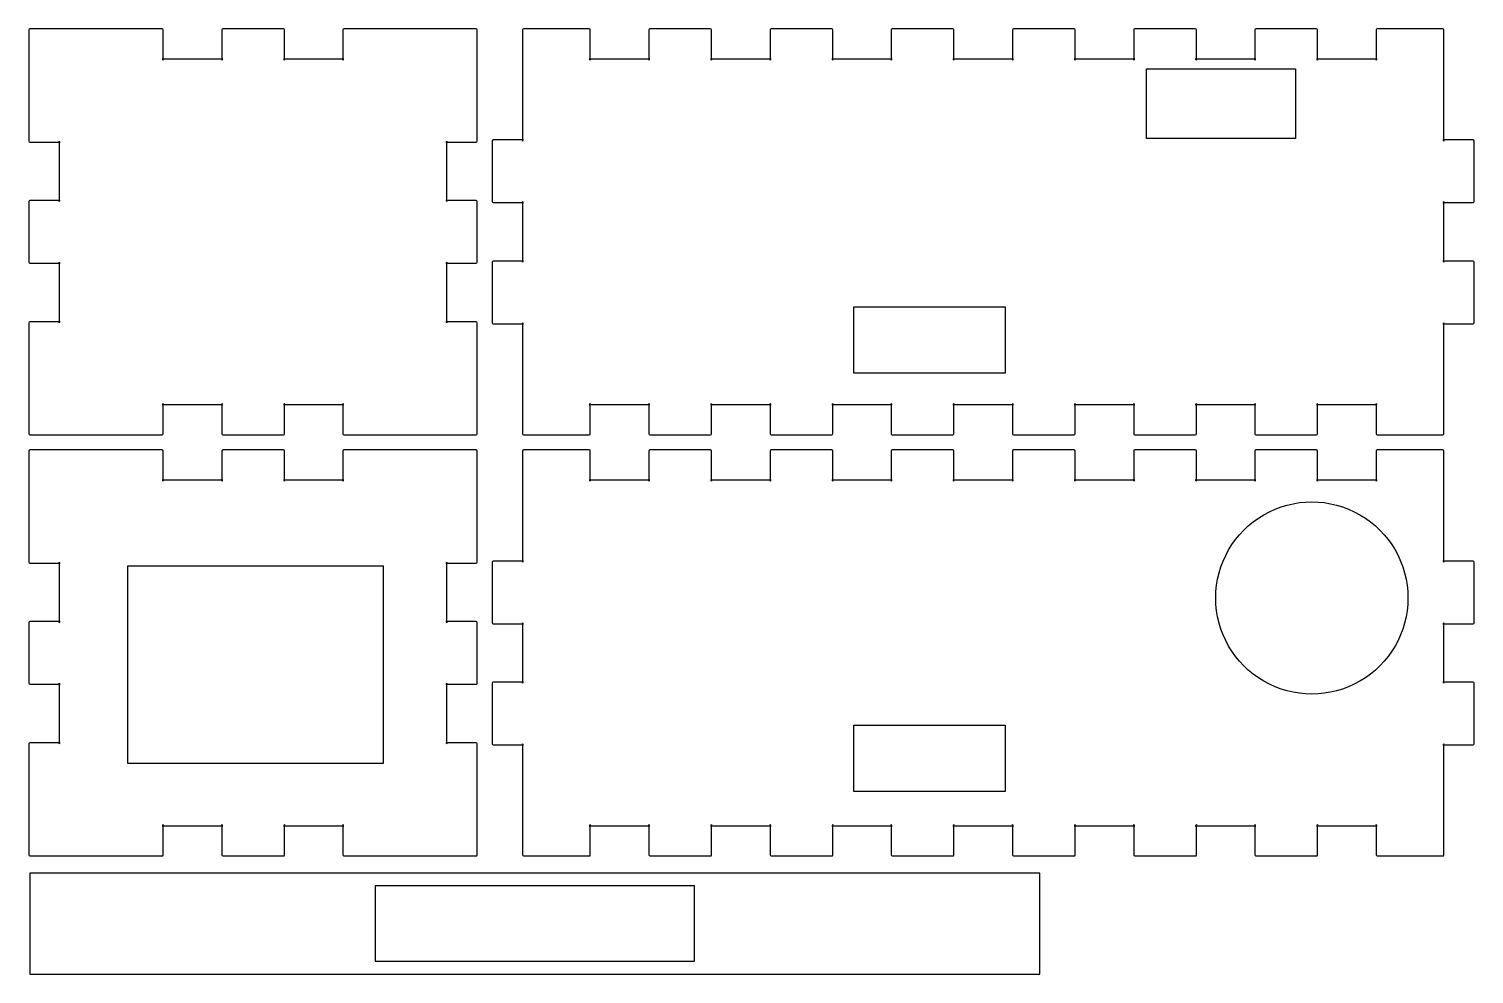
# Model space of a CAD drawing. Extents: x 0.2 to 38.1, y -2590 to -2539.2.
# Drawn here: x 0.2 to 38.06, y -2590.05 to -2565.28 of the extents above; entities that cross this region are included whole.
import ezdxf

# ---------------------------------------------------------------- set-up
doc = ezdxf.new("R2010")
doc.units = 0
doc.layers.get('0').update_dxf_attribs({"linetype": 'CONTINUOUS'})

msp = doc.modelspace()

# ---------------------------------------------------------------- linework, layer by layer
at = {"color": 7}
for points in [[(0.198438, -2565.306973), (0.198438, -2566.100722), (0.198438, -2568.217389)], [(3.688664, -2565.280117), (1.019059, -2565.280117), (0.225309, -2565.280117)], [(3.715536, -2566.100722), (3.715536, -2565.306973)], [(5.249292, -2565.306973), (5.249292, -2566.100722)], [(6.863664, -2565.280117), (5.276164, -2565.280117)], [(6.890536, -2566.100722), (6.890536, -2565.306973)], [(8.424292, -2565.306973), (8.424292, -2566.100722)], [(11.914518, -2565.280117), (11.120768, -2565.280117), (8.451164, -2565.280117)], [(11.94139, -2568.217389), (11.94139, -2566.100722), (11.94139, -2565.306973)], [(13.130981, -2565.306973), (13.130981, -2566.100722), (13.130981, -2568.217389)], [(14.877645, -2565.280117), (13.157853, -2565.280117)], [(14.904517, -2566.100722), (14.904517, -2565.306973)], [(16.438273, -2565.306973), (16.438273, -2566.100722)], [(18.052645, -2565.280117), (16.465145, -2565.280117)], [(18.079517, -2566.100722), (18.079517, -2565.306973)], [(19.613273, -2565.306973), (19.613273, -2566.100722)], [(21.227645, -2565.280117), (19.640145, -2565.280117)], [(21.254517, -2566.100722), (21.254517, -2565.306973)], [(22.788273, -2565.306973), (22.788273, -2566.100722)], [(24.402645, -2565.280117), (22.815145, -2565.280117)], [(24.429517, -2566.100722), (24.429517, -2565.306973)], [(25.963273, -2565.306973), (25.963273, -2566.100722)], [(27.577645, -2565.280117), (25.990145, -2565.280117)], [(27.604516, -2566.100722), (27.604516, -2565.306973)], [(29.138274, -2565.306973), (29.138274, -2566.100722)], [(30.752645, -2565.280117), (29.165145, -2565.280117)], [(30.779516, -2566.100722), (30.779516, -2565.306973)], [(32.313274, -2565.306973), (32.313274, -2566.100722)], [(33.927645, -2565.280117), (32.340145, -2565.280117)], [(33.954516, -2566.100722), (33.954516, -2565.306973)], [(35.488274, -2565.306973), (35.488274, -2566.100722)], [(37.234937, -2565.280117), (37.234937, -2565.280117), (35.515145, -2565.280117)], [(37.261808, -2568.217389), (37.261808, -2566.100722), (37.261808, -2565.306973)], [(5.276164, -2566.073867), (3.688664, -2566.073867)], [(8.451164, -2566.073867), (6.863664, -2566.073867)], [(16.465145, -2566.073867), (14.877645, -2566.073867)], [(19.640145, -2566.073867), (18.052645, -2566.073867)], [(22.815145, -2566.073867), (21.227645, -2566.073867)], [(25.990145, -2566.073867), (24.402645, -2566.073867)], [(29.165145, -2566.073867), (27.577645, -2566.073867)], [(32.340145, -2566.073867), (30.752645, -2566.073867)], [(35.515145, -2566.073867), (33.927645, -2566.073867)], [(0.992188, -2568.217389), (0.992188, -2569.804889)], [(11.14764, -2569.804889), (11.14764, -2568.217389)], [(12.337231, -2568.217389), (12.337231, -2569.804889)], [(13.157853, -2568.190534), (12.364103, -2568.190534)], [(38.028687, -2568.190534), (37.234937, -2568.190534)], [(38.055558, -2569.804889), (38.055558, -2568.217389)], [(0.225309, -2568.244271), (1.019059, -2568.244271)], [(11.120768, -2568.244271), (11.914518, -2568.244271)], [(0.198438, -2569.804889), (0.198438, -2571.392389)], [(1.019059, -2569.778034), (0.225309, -2569.778034)], [(11.914518, -2569.778034), (11.120768, -2569.778034)], [(11.94139, -2571.392389), (11.94139, -2569.804889)], [(12.364103, -2569.831771), (13.157853, -2569.831771)], [(13.130981, -2569.804889), (13.130981, -2571.392389)], [(37.234937, -2569.831771), (38.028687, -2569.831771)], [(37.261808, -2571.392389), (37.261808, -2569.804889)], [(0.225309, -2571.419271), (1.019059, -2571.419271)], [(0.992188, -2571.392389), (0.992188, -2572.979889)], [(11.120768, -2571.419271), (11.914518, -2571.419271)], [(11.14764, -2572.979889), (11.14764, -2571.392389)], [(12.337231, -2571.392389), (12.337231, -2572.979889)], [(13.157853, -2571.365534), (12.364103, -2571.365534)], [(38.028687, -2571.365534), (37.234937, -2571.365534)], [(38.055558, -2572.979889), (38.055558, -2571.392389)], [(0.198438, -2572.979889), (0.198438, -2575.096556), (0.198438, -2575.890306)], [(1.019059, -2572.953034), (0.225309, -2572.953034)], [(11.914518, -2572.953034), (11.120768, -2572.953034)], [(11.94139, -2575.890306), (11.94139, -2575.096556), (11.94139, -2572.979889)], [(12.364103, -2573.006771), (13.157853, -2573.006771)], [(13.130981, -2572.979889), (13.130982, -2575.096556), (13.130982, -2575.890306)], [(37.234937, -2573.006771), (38.028687, -2573.006771)], [(37.261808, -2575.890306), (37.261808, -2575.096556), (37.261808, -2572.979889)], [(3.688664, -2575.123437), (5.276164, -2575.123437)], [(3.715536, -2575.890306), (3.715536, -2575.096556)], [(5.249292, -2575.096556), (5.249292, -2575.890306)], [(6.863664, -2575.123437), (8.451164, -2575.123437)], [(6.890536, -2575.890306), (6.890536, -2575.096556)], [(8.424292, -2575.096556), (8.424292, -2575.890306)], [(14.877645, -2575.123437), (16.465145, -2575.123437)], [(14.904517, -2575.890306), (14.904517, -2575.096556)], [(16.438273, -2575.096556), (16.438273, -2575.890306)], [(18.052645, -2575.123437), (19.640145, -2575.123437)], [(18.079517, -2575.890306), (18.079517, -2575.096556)], [(19.613273, -2575.096556), (19.613273, -2575.890306)], [(21.227645, -2575.123437), (22.815145, -2575.123437)], [(21.254517, -2575.890306), (21.254517, -2575.096556)], [(22.788273, -2575.096556), (22.788273, -2575.890306)], [(24.402645, -2575.123437), (25.990145, -2575.123437)], [(24.429517, -2575.890306), (24.429517, -2575.096556)], [(25.963273, -2575.096556), (25.963273, -2575.890306)], [(27.577645, -2575.123437), (29.165145, -2575.123437)], [(27.604516, -2575.890306), (27.604516, -2575.096556)], [(29.138274, -2575.096556), (29.138274, -2575.890306)], [(30.752645, -2575.123437), (32.340145, -2575.123437)], [(30.779516, -2575.890306), (30.779516, -2575.096556)], [(32.313274, -2575.096556), (32.313274, -2575.890306)], [(33.927645, -2575.123437), (35.515145, -2575.123437)], [(33.954516, -2575.890306), (33.954516, -2575.096556)], [(35.488274, -2575.096556), (35.488274, -2575.890306)], [(0.225309, -2575.917188), (1.019059, -2575.917188)], [(1.019059, -2575.917188), (3.688664, -2575.917188)], [(5.276164, -2575.917188), (6.863664, -2575.917188)], [(8.451164, -2575.917188), (11.120768, -2575.917188), (11.914518, -2575.917188)], [(13.157853, -2575.917188), (14.877645, -2575.917188)], [(16.465145, -2575.917188), (18.052645, -2575.917188)], [(19.640145, -2575.917188), (21.227645, -2575.917188)], [(22.815145, -2575.917188), (24.402645, -2575.917188)], [(25.990145, -2575.917188), (27.577645, -2575.917188)], [(29.165145, -2575.917188), (30.752645, -2575.917188)], [(32.340145, -2575.917188), (33.927645, -2575.917188)], [(35.515145, -2575.917188), (37.234937, -2575.917188)], [(0.198437, -2576.339886), (0.198437, -2577.133636), (0.198437, -2579.250302)], [(3.688664, -2576.313031), (1.019059, -2576.313031), (0.225309, -2576.313031)], [(3.715535, -2577.133636), (3.715535, -2576.339886)], [(5.249292, -2576.339886), (5.249292, -2577.133636)], [(6.863664, -2576.313031), (5.276164, -2576.313031)], [(6.890535, -2577.133636), (6.890535, -2576.339886)], [(8.424292, -2576.339886), (8.424292, -2577.133636)], [(11.914518, -2576.313031), (11.120768, -2576.313031), (8.451164, -2576.313031)], [(11.94139, -2579.250302), (11.94139, -2577.133636), (11.94139, -2576.339886)], [(13.130981, -2576.339886), (13.130981, -2577.133636), (13.130981, -2579.250302)], [(14.877645, -2576.313031), (13.157853, -2576.313031)], [(14.904517, -2577.133636), (14.904517, -2576.339886)], [(16.438273, -2576.339886), (16.438273, -2577.133636)], [(18.052645, -2576.313031), (16.465145, -2576.313031)], [(18.079517, -2577.133636), (18.079517, -2576.339886)], [(19.613273, -2576.339886), (19.613273, -2577.133636)], [(21.227645, -2576.313031), (19.640145, -2576.313031)], [(21.254517, -2577.133636), (21.254517, -2576.339886)], [(22.788273, -2576.339886), (22.788273, -2577.133636)], [(24.402645, -2576.313031), (22.815145, -2576.313031)], [(24.429517, -2577.133636), (24.429517, -2576.339886)], [(25.963273, -2576.339886), (25.963273, -2577.133636)], [(27.577645, -2576.313031), (25.990145, -2576.313031)], [(27.604516, -2577.133636), (27.604516, -2576.339886)], [(29.138274, -2576.339886), (29.138274, -2577.133636)], [(30.752645, -2576.313031), (29.165145, -2576.313031)], [(30.779516, -2577.133636), (30.779516, -2576.339886)], [(32.313274, -2576.339886), (32.313274, -2577.133636)], [(33.927645, -2576.313031), (32.340145, -2576.313031)], [(33.954516, -2577.133636), (33.954516, -2576.339886)], [(35.488274, -2576.339886), (35.488274, -2577.133636)], [(37.234937, -2576.313031), (37.234937, -2576.313031), (35.515145, -2576.313031)], [(37.261808, -2579.250302), (37.261808, -2577.133636), (37.261808, -2576.339886)], [(5.276164, -2577.106781), (3.688664, -2577.106781)], [(8.451164, -2577.106781), (6.863664, -2577.106781)], [(16.465145, -2577.106781), (14.877645, -2577.106781)], [(19.640145, -2577.106781), (18.052645, -2577.106781)], [(22.815145, -2577.106781), (21.227645, -2577.106781)], [(25.990145, -2577.106781), (24.402645, -2577.106781)], [(29.165145, -2577.106781), (27.577645, -2577.106781)], [(32.340145, -2577.106781), (30.752645, -2577.106781)], [(35.515145, -2577.106781), (33.927645, -2577.106781)], [(0.225309, -2579.277184), (1.019059, -2579.277184)], [(0.992187, -2579.250302), (0.992187, -2580.837802)], [(11.120768, -2579.277184), (11.914518, -2579.277184)], [(11.14764, -2580.837802), (11.14764, -2579.250302)], [(12.337231, -2579.250302), (12.337231, -2580.837802)], [(13.157853, -2579.223447), (12.364103, -2579.223447)], [(38.028687, -2579.223447), (37.234937, -2579.223447)], [(38.055558, -2580.837802), (38.055558, -2579.250302)], [(0.198437, -2580.837802), (0.198437, -2582.425302)], [(1.019059, -2580.810947), (0.225309, -2580.810947)], [(11.914518, -2580.810947), (11.120768, -2580.810947)], [(11.94139, -2582.425302), (11.94139, -2580.837802)], [(12.364103, -2580.864684), (13.157853, -2580.864684)], [(13.130981, -2580.837802), (13.130982, -2582.425302)], [(37.234937, -2580.864684), (38.028687, -2580.864684)], [(37.261808, -2582.425302), (37.261808, -2580.837802)], [(0.225309, -2582.452184), (1.019059, -2582.452184)], [(0.992187, -2582.425302), (0.992187, -2584.012802)], [(11.120768, -2582.452184), (11.914518, -2582.452184)], [(11.14764, -2584.012802), (11.14764, -2582.425302)], [(12.337232, -2582.425302), (12.337232, -2584.012802)], [(13.157853, -2582.398447), (12.364103, -2582.398447)], [(38.028687, -2582.398447), (37.234937, -2582.398447)], [(38.055558, -2584.012802), (38.055558, -2582.425302)], [(0.198437, -2584.012802), (0.198437, -2586.129469), (0.198437, -2586.923219)], [(1.019059, -2583.985947), (0.225309, -2583.985947)], [(11.914518, -2583.985947), (11.120768, -2583.985947)], [(11.94139, -2586.923219), (11.94139, -2586.129469), (11.94139, -2584.012802)], [(12.364103, -2584.039684), (13.157853, -2584.039684)], [(13.130982, -2584.012802), (13.130982, -2586.129469), (13.130982, -2586.923219)], [(37.234937, -2584.039684), (38.028687, -2584.039684)], [(37.261808, -2586.923219), (37.261808, -2586.129469), (37.261808, -2584.012802)], [(3.688664, -2586.156351), (5.276164, -2586.156351)], [(3.715535, -2586.923219), (3.715535, -2586.129469)], [(5.249292, -2586.129469), (5.249292, -2586.923219)], [(6.863664, -2586.156351), (8.451164, -2586.156351)], [(6.890535, -2586.923219), (6.890535, -2586.129469)], [(8.424292, -2586.129469), (8.424292, -2586.923219)], [(14.877645, -2586.156351), (16.465145, -2586.156351)], [(14.904517, -2586.923219), (14.904517, -2586.129469)], [(16.438273, -2586.129469), (16.438273, -2586.923219)], [(18.052645, -2586.156351), (19.640145, -2586.156351)], [(18.079517, -2586.923219), (18.079517, -2586.129469)], [(19.613273, -2586.129469), (19.613273, -2586.923219)], [(21.227645, -2586.156351), (22.815145, -2586.156351)], [(21.254517, -2586.923219), (21.254517, -2586.129469)], [(22.788273, -2586.129469), (22.788273, -2586.923219)], [(24.402645, -2586.156351), (25.990145, -2586.156351)], [(24.429517, -2586.923219), (24.429517, -2586.129469)], [(25.963273, -2586.129469), (25.963273, -2586.923219)], [(27.577645, -2586.156351), (29.165145, -2586.156351)], [(27.604516, -2586.923219), (27.604516, -2586.129469)], [(29.138274, -2586.129469), (29.138274, -2586.923219)], [(30.752645, -2586.156351), (32.340145, -2586.156351)], [(30.779516, -2586.923219), (30.779516, -2586.129469)], [(32.313274, -2586.129469), (32.313274, -2586.923219)], [(33.927645, -2586.156351), (35.515145, -2586.156351)], [(33.954516, -2586.923219), (33.954516, -2586.129469)], [(35.488274, -2586.129469), (35.488274, -2586.923219)], [(0.225309, -2586.950101), (1.019059, -2586.950101)], [(1.019059, -2586.950101), (3.688664, -2586.950101)], [(5.276164, -2586.950101), (6.863664, -2586.950101)], [(8.451164, -2586.950101), (11.120768, -2586.950101), (11.914518, -2586.950101)], [(13.157853, -2586.950101), (14.877645, -2586.950101)], [(16.465145, -2586.950101), (18.052645, -2586.950101)], [(19.640145, -2586.950101), (21.227645, -2586.950101)], [(22.815145, -2586.950101), (24.402645, -2586.950101)], [(25.990145, -2586.950101), (27.577645, -2586.950101)], [(29.165145, -2586.950101), (30.752645, -2586.950101)], [(32.340145, -2586.950101), (33.927645, -2586.950101)], [(35.515145, -2586.950101), (37.234937, -2586.950101)]]:
    msp.add_lwpolyline(points, dxfattribs=at)
for points in [[(29.474149, -2566.325513), (33.376034, -2566.325513), (33.376034, -2568.152006), (29.474149, -2568.152006)], [(21.806637, -2572.559519), (25.773377, -2572.559519), (25.773377, -2574.299317), (21.806637, -2574.299317)], [(13.157853, -2575.917188)], [(2.787311, -2579.352643), (9.474648, -2579.352643), (9.474648, -2584.531855), (2.787311, -2584.531855)], [(36.323795, -2580.190199)], [(21.806637, -2583.520598), (25.773377, -2583.520598), (25.773377, -2585.260396), (21.806637, -2585.260396)], [(13.157853, -2586.950101)], [(0.225309, -2590.045514), (26.683642, -2590.045514), (26.683642, -2587.399681), (0.225309, -2587.399681)]]:
    msp.add_lwpolyline(points, close=True, dxfattribs=at)
at = {"color": 1}
msp.add_lwpolyline([(9.272819, -2589.709626), (17.636133, -2589.709626), (17.636133, -2587.735596), (9.272819, -2587.735596)], close=True, dxfattribs=at)
at = {"color": 7}
for points in [[(0.225309, -2565.280117), (0.21084, -2565.280117), (0.198438, -2565.291494), (0.198438, -2565.306973)], [(3.715536, -2565.306973), (3.715536, -2565.29242), (3.704166, -2565.280117), (3.688664, -2565.280117)], [(5.276164, -2565.280117), (5.261694, -2565.280117), (5.249292, -2565.291494), (5.249292, -2565.306973)], [(6.890536, -2565.306973), (6.890536, -2565.29242), (6.879166, -2565.280117), (6.863664, -2565.280117)], [(8.451164, -2565.280117), (8.436694, -2565.280117), (8.424292, -2565.291494), (8.424292, -2565.306973)], [(11.94139, -2565.306973), (11.94139, -2565.29242), (11.930021, -2565.280117), (11.914518, -2565.280117)], [(13.157853, -2565.280117), (13.143383, -2565.280117), (13.130981, -2565.291494), (13.130981, -2565.306973)], [(14.904517, -2565.306973), (14.904517, -2565.29242), (14.893147, -2565.280117), (14.877645, -2565.280117)], [(16.465145, -2565.280117), (16.450675, -2565.280117), (16.438273, -2565.291494), (16.438273, -2565.306973)], [(18.079517, -2565.306973), (18.079517, -2565.29242), (18.068147, -2565.280117), (18.052645, -2565.280117)], [(19.640145, -2565.280117), (19.625675, -2565.280117), (19.613273, -2565.291494), (19.613273, -2565.306973)], [(21.254517, -2565.306973), (21.254517, -2565.29242), (21.243147, -2565.280117), (21.227645, -2565.280117)], [(22.815145, -2565.280117), (22.800675, -2565.280117), (22.788273, -2565.291494), (22.788273, -2565.306973)], [(24.429517, -2565.306973), (24.429517, -2565.29242), (24.418147, -2565.280117), (24.402645, -2565.280117)], [(25.990145, -2565.280117), (25.975675, -2565.280117), (25.963273, -2565.291494), (25.963273, -2565.306973)], [(27.604516, -2565.306973), (27.604516, -2565.29242), (27.593139, -2565.280117), (27.577645, -2565.280117)], [(29.165145, -2565.280117), (29.150672, -2565.280117), (29.138274, -2565.291494), (29.138274, -2565.306973)], [(30.779516, -2565.306973), (30.779516, -2565.29242), (30.768139, -2565.280117), (30.752645, -2565.280117)], [(32.340145, -2565.280117), (32.325672, -2565.280117), (32.313274, -2565.291494), (32.313274, -2565.306973)], [(33.954516, -2565.306973), (33.954516, -2565.29242), (33.943139, -2565.280117), (33.927645, -2565.280117)], [(35.515145, -2565.280117), (35.500672, -2565.280117), (35.488274, -2565.291494), (35.488274, -2565.306973)], [(37.261808, -2565.306973), (37.261808, -2565.29242), (37.250431, -2565.280117), (37.234937, -2565.280117)], [(3.688664, -2566.073867), (3.703134, -2566.073867), (3.715536, -2566.085244), (3.715536, -2566.100722)], [(5.249292, -2566.100722), (5.249292, -2566.08617), (5.260661, -2566.073867), (5.276164, -2566.073867)], [(6.863664, -2566.073867), (6.878134, -2566.073867), (6.890536, -2566.085244), (6.890536, -2566.100722)], [(8.424292, -2566.100722), (8.424292, -2566.08617), (8.435661, -2566.073867), (8.451164, -2566.073867)], [(14.877645, -2566.073867), (14.892115, -2566.073867), (14.904517, -2566.085244), (14.904517, -2566.100722)], [(16.438273, -2566.100722), (16.438273, -2566.08617), (16.449642, -2566.073867), (16.465145, -2566.073867)], [(18.052645, -2566.073867), (18.067115, -2566.073867), (18.079517, -2566.085244), (18.079517, -2566.100722)], [(19.613273, -2566.100722), (19.613273, -2566.08617), (19.624642, -2566.073867), (19.640145, -2566.073867)], [(21.227645, -2566.073867), (21.242115, -2566.073867), (21.254517, -2566.085244), (21.254517, -2566.100722)], [(22.788273, -2566.100722), (22.788273, -2566.08617), (22.799642, -2566.073867), (22.815145, -2566.073867)], [(24.402645, -2566.073867), (24.417115, -2566.073867), (24.429517, -2566.085244), (24.429517, -2566.100722)], [(25.963273, -2566.100722), (25.963273, -2566.08617), (25.974642, -2566.073867), (25.990145, -2566.073867)], [(27.577645, -2566.073867), (27.592118, -2566.073867), (27.604516, -2566.085244), (27.604516, -2566.100722)], [(29.138274, -2566.100722), (29.138274, -2566.08617), (29.149651, -2566.073867), (29.165145, -2566.073867)], [(30.752645, -2566.073867), (30.767118, -2566.073867), (30.779516, -2566.085244), (30.779516, -2566.100722)], [(32.313274, -2566.100722), (32.313274, -2566.08617), (32.324651, -2566.073867), (32.340145, -2566.073867)], [(33.927645, -2566.073867), (33.942118, -2566.073867), (33.954516, -2566.085244), (33.954516, -2566.100722)], [(35.488274, -2566.100722), (35.488274, -2566.08617), (35.499651, -2566.073867), (35.515145, -2566.073867)], [(0.198438, -2568.217389), (0.198438, -2568.231941), (0.209806, -2568.244271), (0.225309, -2568.244271)], [(1.019059, -2568.244271), (1.00459, -2568.244271), (0.992188, -2568.232894), (0.992188, -2568.217389)], [(11.14764, -2568.217389), (11.14764, -2568.231941), (11.136271, -2568.244271), (11.120768, -2568.244271)], [(11.914518, -2568.244271), (11.928988, -2568.244271), (11.94139, -2568.232894), (11.94139, -2568.217389)], [(12.364103, -2568.190534), (12.349633, -2568.190534), (12.337231, -2568.201911), (12.337231, -2568.217389)], [(13.130981, -2568.217389), (13.130981, -2568.202837), (13.142351, -2568.190534), (13.157853, -2568.190534)], [(37.234937, -2568.190534), (37.24941, -2568.190534), (37.261808, -2568.201911), (37.261808, -2568.217389)], [(38.055558, -2568.217389), (38.055558, -2568.202837), (38.044181, -2568.190534), (38.028687, -2568.190534)], [(0.225309, -2569.778034), (0.21084, -2569.778034), (0.198438, -2569.789411), (0.198438, -2569.804889)], [(0.992188, -2569.804889), (0.992188, -2569.790337), (1.003556, -2569.778034), (1.019059, -2569.778034)], [(11.120768, -2569.778034), (11.135238, -2569.778034), (11.14764, -2569.789411), (11.14764, -2569.804889)], [(11.94139, -2569.804889), (11.94139, -2569.790337), (11.930021, -2569.778034), (11.914518, -2569.778034)], [(12.337231, -2569.804889), (12.337231, -2569.819441), (12.348601, -2569.831771), (12.364103, -2569.831771)], [(13.157853, -2569.831771), (13.143383, -2569.831771), (13.130981, -2569.820394), (13.130981, -2569.804889)], [(37.261808, -2569.804889), (37.261808, -2569.819441), (37.250431, -2569.831771), (37.234937, -2569.831771)], [(38.028687, -2569.831771), (38.04316, -2569.831771), (38.055558, -2569.820394), (38.055558, -2569.804889)], [(0.198438, -2571.392389), (0.198438, -2571.406941), (0.209806, -2571.419271), (0.225309, -2571.419271)], [(1.019059, -2571.419271), (1.00459, -2571.419271), (0.992188, -2571.407894), (0.992188, -2571.392389)], [(11.14764, -2571.392389), (11.14764, -2571.406941), (11.136271, -2571.419271), (11.120768, -2571.419271)], [(11.914518, -2571.419271), (11.928988, -2571.419271), (11.94139, -2571.407894), (11.94139, -2571.392389)], [(12.364103, -2571.365534), (12.349633, -2571.365534), (12.337231, -2571.376911), (12.337231, -2571.392389)], [(13.130981, -2571.392389), (13.130981, -2571.377837), (13.142351, -2571.365534), (13.157853, -2571.365534)], [(37.234937, -2571.365534), (37.24941, -2571.365534), (37.261808, -2571.376911), (37.261808, -2571.392389)], [(38.055558, -2571.392389), (38.055558, -2571.377837), (38.044181, -2571.365534), (38.028687, -2571.365534)], [(0.225309, -2572.953034), (0.21084, -2572.953034), (0.198438, -2572.964411), (0.198438, -2572.979889)], [(0.992188, -2572.979889), (0.992188, -2572.965337), (1.003556, -2572.953034), (1.019059, -2572.953034)], [(11.120768, -2572.953034), (11.135238, -2572.953034), (11.14764, -2572.964411), (11.14764, -2572.979889)], [(11.94139, -2572.979889), (11.94139, -2572.965337), (11.930021, -2572.953034), (11.914518, -2572.953034)], [(12.337231, -2572.979889), (12.337231, -2572.994441), (12.348601, -2573.006771), (12.364103, -2573.006771)], [(13.157853, -2573.006771), (13.143383, -2573.006771), (13.130981, -2572.995394), (13.130981, -2572.979889)], [(37.261808, -2572.979889), (37.261808, -2572.994441), (37.250431, -2573.006771), (37.234937, -2573.006771)], [(38.028687, -2573.006771), (38.04316, -2573.006771), (38.055558, -2572.995394), (38.055558, -2572.979889)], [(3.715536, -2575.096556), (3.715536, -2575.111108), (3.704166, -2575.123437), (3.688664, -2575.123437)], [(5.276164, -2575.123437), (5.261694, -2575.123437), (5.249292, -2575.11206), (5.249292, -2575.096556)], [(6.890536, -2575.096556), (6.890536, -2575.111108), (6.879166, -2575.123437), (6.863664, -2575.123437)], [(8.451164, -2575.123437), (8.436694, -2575.123437), (8.424292, -2575.11206), (8.424292, -2575.096556)], [(14.904517, -2575.096556), (14.904517, -2575.111108), (14.893147, -2575.123437), (14.877645, -2575.123437)], [(16.465145, -2575.123437), (16.450675, -2575.123437), (16.438273, -2575.11206), (16.438273, -2575.096556)], [(18.079517, -2575.096556), (18.079517, -2575.111108), (18.068147, -2575.123437), (18.052645, -2575.123437)], [(19.640145, -2575.123437), (19.625675, -2575.123437), (19.613273, -2575.11206), (19.613273, -2575.096556)], [(21.254517, -2575.096556), (21.254517, -2575.111108), (21.243147, -2575.123437), (21.227645, -2575.123437)], [(22.815145, -2575.123437), (22.800675, -2575.123437), (22.788273, -2575.11206), (22.788273, -2575.096556)], [(24.429517, -2575.096556), (24.429517, -2575.111108), (24.418147, -2575.123437), (24.402645, -2575.123437)], [(25.990145, -2575.123437), (25.975675, -2575.123437), (25.963273, -2575.11206), (25.963273, -2575.096556)], [(27.604516, -2575.096556), (27.604516, -2575.111108), (27.593139, -2575.123437), (27.577645, -2575.123437)], [(29.165145, -2575.123437), (29.150672, -2575.123437), (29.138274, -2575.11206), (29.138274, -2575.096556)], [(30.779516, -2575.096556), (30.779516, -2575.111108), (30.768139, -2575.123437), (30.752645, -2575.123437)], [(32.340145, -2575.123437), (32.325672, -2575.123437), (32.313274, -2575.11206), (32.313274, -2575.096556)], [(33.954516, -2575.096556), (33.954516, -2575.111108), (33.943139, -2575.123437), (33.927645, -2575.123437)], [(35.515145, -2575.123437), (35.500672, -2575.123437), (35.488274, -2575.11206), (35.488274, -2575.096556)], [(0.198438, -2575.890306), (0.198438, -2575.904858), (0.209806, -2575.917188), (0.225309, -2575.917188)], [(3.688664, -2575.917188), (3.703134, -2575.917188), (3.715536, -2575.90581), (3.715536, -2575.890306)], [(5.249292, -2575.890306), (5.249292, -2575.904858), (5.260661, -2575.917188), (5.276164, -2575.917188)], [(6.863664, -2575.917188), (6.878134, -2575.917188), (6.890536, -2575.90581), (6.890536, -2575.890306)], [(8.424292, -2575.890306), (8.424292, -2575.904858), (8.435661, -2575.917188), (8.451164, -2575.917188)], [(11.914518, -2575.917188), (11.928989, -2575.917188), (11.94139, -2575.90581), (11.94139, -2575.890306)], [(13.130982, -2575.890306), (13.130982, -2575.904858), (13.142351, -2575.917188), (13.157853, -2575.917188)], [(14.877645, -2575.917188), (14.892115, -2575.917188), (14.904517, -2575.90581), (14.904517, -2575.890306)], [(16.438273, -2575.890306), (16.438273, -2575.904858), (16.449642, -2575.917188), (16.465145, -2575.917188)], [(18.052645, -2575.917188), (18.067115, -2575.917188), (18.079517, -2575.90581), (18.079517, -2575.890306)], [(19.613273, -2575.890306), (19.613273, -2575.904858), (19.624642, -2575.917188), (19.640145, -2575.917188)], [(21.227645, -2575.917188), (21.242115, -2575.917188), (21.254517, -2575.90581), (21.254517, -2575.890306)], [(22.788273, -2575.890306), (22.788273, -2575.904858), (22.799642, -2575.917188), (22.815145, -2575.917188)], [(24.402645, -2575.917188), (24.417115, -2575.917188), (24.429517, -2575.90581), (24.429517, -2575.890306)], [(25.963273, -2575.890306), (25.963273, -2575.904858), (25.974642, -2575.917188), (25.990145, -2575.917188)], [(27.577645, -2575.917188), (27.592118, -2575.917188), (27.604516, -2575.90581), (27.604516, -2575.890306)], [(29.138274, -2575.890306), (29.138274, -2575.904858), (29.149651, -2575.917188), (29.165145, -2575.917188)], [(30.752645, -2575.917188), (30.767118, -2575.917188), (30.779516, -2575.90581), (30.779516, -2575.890306)], [(32.313274, -2575.890306), (32.313274, -2575.904858), (32.324651, -2575.917188), (32.340145, -2575.917188)], [(33.927645, -2575.917188), (33.942118, -2575.917188), (33.954516, -2575.90581), (33.954516, -2575.890306)], [(35.488274, -2575.890306), (35.488274, -2575.904858), (35.499651, -2575.917188), (35.515145, -2575.917188)], [(37.234937, -2575.917188), (37.24941, -2575.917188), (37.261808, -2575.90581), (37.261808, -2575.890306)], [(0.225309, -2576.313031), (0.21084, -2576.313031), (0.198437, -2576.324408), (0.198437, -2576.339886)], [(3.715535, -2576.339886), (3.715535, -2576.325334), (3.704166, -2576.313031), (3.688664, -2576.313031)], [(5.276164, -2576.313031), (5.261694, -2576.313031), (5.249292, -2576.324408), (5.249292, -2576.339886)], [(6.890535, -2576.339886), (6.890535, -2576.325334), (6.879166, -2576.313031), (6.863664, -2576.313031)], [(8.451164, -2576.313031), (8.436694, -2576.313031), (8.424292, -2576.324408), (8.424292, -2576.339886)], [(11.94139, -2576.339886), (11.94139, -2576.325334), (11.930021, -2576.313031), (11.914518, -2576.313031)], [(13.157853, -2576.313031), (13.143383, -2576.313031), (13.130981, -2576.324408), (13.130981, -2576.339886)], [(14.904517, -2576.339886), (14.904517, -2576.325334), (14.893147, -2576.313031), (14.877645, -2576.313031)], [(16.465145, -2576.313031), (16.450675, -2576.313031), (16.438273, -2576.324408), (16.438273, -2576.339886)], [(18.079517, -2576.339886), (18.079517, -2576.325334), (18.068147, -2576.313031), (18.052645, -2576.313031)], [(19.640145, -2576.313031), (19.625675, -2576.313031), (19.613273, -2576.324408), (19.613273, -2576.339886)], [(21.254517, -2576.339886), (21.254517, -2576.325334), (21.243147, -2576.313031), (21.227645, -2576.313031)], [(22.815145, -2576.313031), (22.800675, -2576.313031), (22.788273, -2576.324408), (22.788273, -2576.339886)], [(24.429517, -2576.339886), (24.429517, -2576.325334), (24.418147, -2576.313031), (24.402645, -2576.313031)], [(25.990145, -2576.313031), (25.975675, -2576.313031), (25.963273, -2576.324408), (25.963273, -2576.339886)], [(27.604516, -2576.339886), (27.604516, -2576.325334), (27.593139, -2576.313031), (27.577645, -2576.313031)], [(29.165145, -2576.313031), (29.150672, -2576.313031), (29.138274, -2576.324408), (29.138274, -2576.339886)], [(30.779516, -2576.339886), (30.779516, -2576.325334), (30.768139, -2576.313031), (30.752645, -2576.313031)], [(32.340145, -2576.313031), (32.325672, -2576.313031), (32.313274, -2576.324408), (32.313274, -2576.339886)], [(33.954516, -2576.339886), (33.954516, -2576.325334), (33.943139, -2576.313031), (33.927645, -2576.313031)], [(35.515145, -2576.313031), (35.500672, -2576.313031), (35.488274, -2576.324408), (35.488274, -2576.339886)], [(37.261808, -2576.339886), (37.261808, -2576.325334), (37.250431, -2576.313031), (37.234937, -2576.313031)], [(3.688664, -2577.106781), (3.703134, -2577.106781), (3.715535, -2577.118158), (3.715535, -2577.133636)], [(5.249292, -2577.133636), (5.249292, -2577.119084), (5.260661, -2577.106781), (5.276164, -2577.106781)], [(6.863664, -2577.106781), (6.878134, -2577.106781), (6.890535, -2577.118158), (6.890535, -2577.133636)], [(8.424292, -2577.133636), (8.424292, -2577.119084), (8.435661, -2577.106781), (8.451164, -2577.106781)], [(14.877645, -2577.106781), (14.892115, -2577.106781), (14.904517, -2577.118158), (14.904517, -2577.133636)], [(16.438273, -2577.133636), (16.438273, -2577.119084), (16.449642, -2577.106781), (16.465145, -2577.106781)], [(18.052645, -2577.106781), (18.067115, -2577.106781), (18.079517, -2577.118158), (18.079517, -2577.133636)], [(19.613273, -2577.133636), (19.613273, -2577.119084), (19.624642, -2577.106781), (19.640145, -2577.106781)], [(21.227645, -2577.106781), (21.242115, -2577.106781), (21.254517, -2577.118158), (21.254517, -2577.133636)], [(22.788273, -2577.133636), (22.788273, -2577.119084), (22.799642, -2577.106781), (22.815145, -2577.106781)], [(24.402645, -2577.106781), (24.417115, -2577.106781), (24.429517, -2577.118158), (24.429517, -2577.133636)], [(25.963273, -2577.133636), (25.963273, -2577.119084), (25.974642, -2577.106781), (25.990145, -2577.106781)], [(27.577645, -2577.106781), (27.592118, -2577.106781), (27.604516, -2577.118158), (27.604516, -2577.133636)], [(29.138274, -2577.133636), (29.138274, -2577.119084), (29.149651, -2577.106781), (29.165145, -2577.106781)], [(30.752645, -2577.106781), (30.767118, -2577.106781), (30.779516, -2577.118158), (30.779516, -2577.133636)], [(32.313274, -2577.133636), (32.313274, -2577.119084), (32.324651, -2577.106781), (32.340145, -2577.106781)], [(33.927645, -2577.106781), (33.942118, -2577.106781), (33.954516, -2577.118158), (33.954516, -2577.133636)], [(35.488274, -2577.133636), (35.488274, -2577.119084), (35.499651, -2577.106781), (35.515145, -2577.106781)], [(32.546824, -2578.009563), (33.32589, -2577.559769), (34.285739, -2577.559769), (35.064805, -2578.009563)], [(31.287833, -2580.190199), (31.287833, -2579.290611), (31.767758, -2578.459357), (32.546824, -2578.009563)], [(35.064805, -2578.009563), (35.843871, -2578.459357), (36.323795, -2579.290611), (36.323795, -2580.190199)], [(0.198437, -2579.250302), (0.198437, -2579.264855), (0.209806, -2579.277184), (0.225309, -2579.277184)], [(1.019059, -2579.277184), (1.00459, -2579.277184), (0.992187, -2579.265807), (0.992187, -2579.250302)], [(11.14764, -2579.250302), (11.14764, -2579.264855), (11.136271, -2579.277184), (11.120768, -2579.277184)], [(11.914518, -2579.277184), (11.928988, -2579.277184), (11.94139, -2579.265807), (11.94139, -2579.250302)], [(12.364103, -2579.223447), (12.349633, -2579.223447), (12.337231, -2579.234824), (12.337231, -2579.250302)], [(13.130981, -2579.250302), (13.130981, -2579.23575), (13.142351, -2579.223447), (13.157853, -2579.223447)], [(37.234937, -2579.223447), (37.24941, -2579.223447), (37.261808, -2579.234824), (37.261808, -2579.250302)], [(38.055558, -2579.250302), (38.055558, -2579.23575), (38.044181, -2579.223447), (38.028687, -2579.223447)], [(32.546824, -2582.370834), (31.767758, -2581.92104), (31.287833, -2581.089786), (31.287833, -2580.190199)], [(36.323795, -2580.190199), (36.323795, -2581.089786), (35.843871, -2581.92104), (35.064805, -2582.370834)], [(0.225309, -2580.810947), (0.21084, -2580.810947), (0.198437, -2580.822324), (0.198437, -2580.837802)], [(0.992187, -2580.837802), (0.992187, -2580.82325), (1.003556, -2580.810947), (1.019059, -2580.810947)], [(11.120768, -2580.810947), (11.135238, -2580.810947), (11.14764, -2580.822324), (11.14764, -2580.837802)], [(11.94139, -2580.837802), (11.94139, -2580.82325), (11.930021, -2580.810947), (11.914518, -2580.810947)], [(12.337231, -2580.837802), (12.337231, -2580.852355), (12.348601, -2580.864684), (12.364103, -2580.864684)], [(13.157853, -2580.864684), (13.143383, -2580.864684), (13.130981, -2580.853307), (13.130981, -2580.837802)], [(37.261808, -2580.837802), (37.261808, -2580.852355), (37.250431, -2580.864684), (37.234937, -2580.864684)], [(38.028687, -2580.864684), (38.04316, -2580.864684), (38.055558, -2580.853307), (38.055558, -2580.837802)], [(0.198437, -2582.425302), (0.198437, -2582.439855), (0.209806, -2582.452184), (0.225309, -2582.452184)], [(1.019059, -2582.452184), (1.00459, -2582.452184), (0.992187, -2582.440807), (0.992187, -2582.425302)], [(11.14764, -2582.425302), (11.14764, -2582.439855), (11.136271, -2582.452184), (11.120768, -2582.452184)], [(11.914518, -2582.452184), (11.928988, -2582.452184), (11.94139, -2582.440807), (11.94139, -2582.425302)], [(12.364103, -2582.398447), (12.349633, -2582.398447), (12.337232, -2582.409824), (12.337232, -2582.425302)], [(13.130982, -2582.425302), (13.130982, -2582.41075), (13.142351, -2582.398447), (13.157853, -2582.398447)], [(35.064805, -2582.370834), (34.285739, -2582.820628), (33.32589, -2582.820628), (32.546824, -2582.370834)], [(37.234937, -2582.398447), (37.24941, -2582.398447), (37.261808, -2582.409824), (37.261808, -2582.425302)], [(38.055558, -2582.425302), (38.055558, -2582.41075), (38.044181, -2582.398447), (38.028687, -2582.398447)], [(0.225309, -2583.985947), (0.21084, -2583.985947), (0.198437, -2583.997324), (0.198437, -2584.012802)], [(0.992187, -2584.012802), (0.992187, -2583.99825), (1.003556, -2583.985947), (1.019059, -2583.985947)], [(11.120768, -2583.985947), (11.135238, -2583.985947), (11.14764, -2583.997324), (11.14764, -2584.012802)], [(11.94139, -2584.012802), (11.94139, -2583.99825), (11.930021, -2583.985947), (11.914518, -2583.985947)], [(12.337232, -2584.012802), (12.337232, -2584.027355), (12.348601, -2584.039684), (12.364103, -2584.039684)], [(13.157853, -2584.039684), (13.143383, -2584.039684), (13.130982, -2584.028307), (13.130982, -2584.012802)], [(37.261808, -2584.012802), (37.261808, -2584.027355), (37.250431, -2584.039684), (37.234937, -2584.039684)], [(38.028687, -2584.039684), (38.04316, -2584.039684), (38.055558, -2584.028307), (38.055558, -2584.012802)], [(3.715535, -2586.129469), (3.715535, -2586.144021), (3.704166, -2586.156351), (3.688664, -2586.156351)], [(5.276164, -2586.156351), (5.261694, -2586.156351), (5.249292, -2586.144974), (5.249292, -2586.129469)], [(6.890535, -2586.129469), (6.890535, -2586.144021), (6.879166, -2586.156351), (6.863664, -2586.156351)], [(8.451164, -2586.156351), (8.436694, -2586.156351), (8.424292, -2586.144974), (8.424292, -2586.129469)], [(14.904517, -2586.129469), (14.904517, -2586.144021), (14.893147, -2586.156351), (14.877645, -2586.156351)], [(16.465145, -2586.156351), (16.450675, -2586.156351), (16.438273, -2586.144974), (16.438273, -2586.129469)], [(18.079517, -2586.129469), (18.079517, -2586.144021), (18.068147, -2586.156351), (18.052645, -2586.156351)], [(19.640145, -2586.156351), (19.625675, -2586.156351), (19.613273, -2586.144974), (19.613273, -2586.129469)], [(21.254517, -2586.129469), (21.254517, -2586.144021), (21.243147, -2586.156351), (21.227645, -2586.156351)], [(22.815145, -2586.156351), (22.800675, -2586.156351), (22.788273, -2586.144974), (22.788273, -2586.129469)], [(24.429517, -2586.129469), (24.429517, -2586.144021), (24.418147, -2586.156351), (24.402645, -2586.156351)], [(25.990145, -2586.156351), (25.975675, -2586.156351), (25.963273, -2586.144974), (25.963273, -2586.129469)], [(27.604516, -2586.129469), (27.604516, -2586.144021), (27.593139, -2586.156351), (27.577645, -2586.156351)], [(29.165145, -2586.156351), (29.150672, -2586.156351), (29.138274, -2586.144974), (29.138274, -2586.129469)], [(30.779516, -2586.129469), (30.779516, -2586.144021), (30.768139, -2586.156351), (30.752645, -2586.156351)], [(32.340145, -2586.156351), (32.325672, -2586.156351), (32.313274, -2586.144974), (32.313274, -2586.129469)], [(33.954516, -2586.129469), (33.954516, -2586.144021), (33.943139, -2586.156351), (33.927645, -2586.156351)], [(35.515145, -2586.156351), (35.500672, -2586.156351), (35.488274, -2586.144974), (35.488274, -2586.129469)], [(0.198437, -2586.923219), (0.198437, -2586.937771), (0.209806, -2586.950101), (0.225309, -2586.950101)], [(3.688664, -2586.950101), (3.703134, -2586.950101), (3.715535, -2586.938724), (3.715535, -2586.923219)], [(5.249292, -2586.923219), (5.249292, -2586.937771), (5.260661, -2586.950101), (5.276164, -2586.950101)], [(6.863664, -2586.950101), (6.878134, -2586.950101), (6.890535, -2586.938724), (6.890535, -2586.923219)], [(8.424292, -2586.923219), (8.424292, -2586.937771), (8.435661, -2586.950101), (8.451164, -2586.950101)], [(11.914518, -2586.950101), (11.928988, -2586.950101), (11.94139, -2586.938724), (11.94139, -2586.923219)], [(13.130982, -2586.923219), (13.130982, -2586.937771), (13.142351, -2586.950101), (13.157853, -2586.950101)], [(14.877645, -2586.950101), (14.892115, -2586.950101), (14.904517, -2586.938724), (14.904517, -2586.923219)], [(16.438273, -2586.923219), (16.438273, -2586.937771), (16.449642, -2586.950101), (16.465145, -2586.950101)], [(18.052645, -2586.950101), (18.067115, -2586.950101), (18.079517, -2586.938724), (18.079517, -2586.923219)], [(19.613273, -2586.923219), (19.613273, -2586.937771), (19.624642, -2586.950101), (19.640145, -2586.950101)], [(21.227645, -2586.950101), (21.242115, -2586.950101), (21.254517, -2586.938724), (21.254517, -2586.923219)], [(22.788273, -2586.923219), (22.788273, -2586.937771), (22.799642, -2586.950101), (22.815145, -2586.950101)], [(24.402645, -2586.950101), (24.417115, -2586.950101), (24.429517, -2586.938724), (24.429517, -2586.923219)], [(25.963273, -2586.923219), (25.963273, -2586.937771), (25.974642, -2586.950101), (25.990145, -2586.950101)], [(27.577645, -2586.950101), (27.592118, -2586.950101), (27.604516, -2586.938724), (27.604516, -2586.923219)], [(29.138274, -2586.923219), (29.138274, -2586.937771), (29.149651, -2586.950101), (29.165145, -2586.950101)], [(30.752645, -2586.950101), (30.767118, -2586.950101), (30.779516, -2586.938724), (30.779516, -2586.923219)], [(32.313274, -2586.923219), (32.313274, -2586.937771), (32.324651, -2586.950101), (32.340145, -2586.950101)], [(33.927645, -2586.950101), (33.942118, -2586.950101), (33.954516, -2586.938724), (33.954516, -2586.923219)], [(35.488274, -2586.923219), (35.488274, -2586.937771), (35.499651, -2586.950101), (35.515145, -2586.950101)], [(37.234937, -2586.950101), (37.24941, -2586.950101), (37.261808, -2586.938724), (37.261808, -2586.923219)]]:
    msp.add_open_spline(points, degree=3, dxfattribs=at)

doc.saveas('drawing.dxf')
